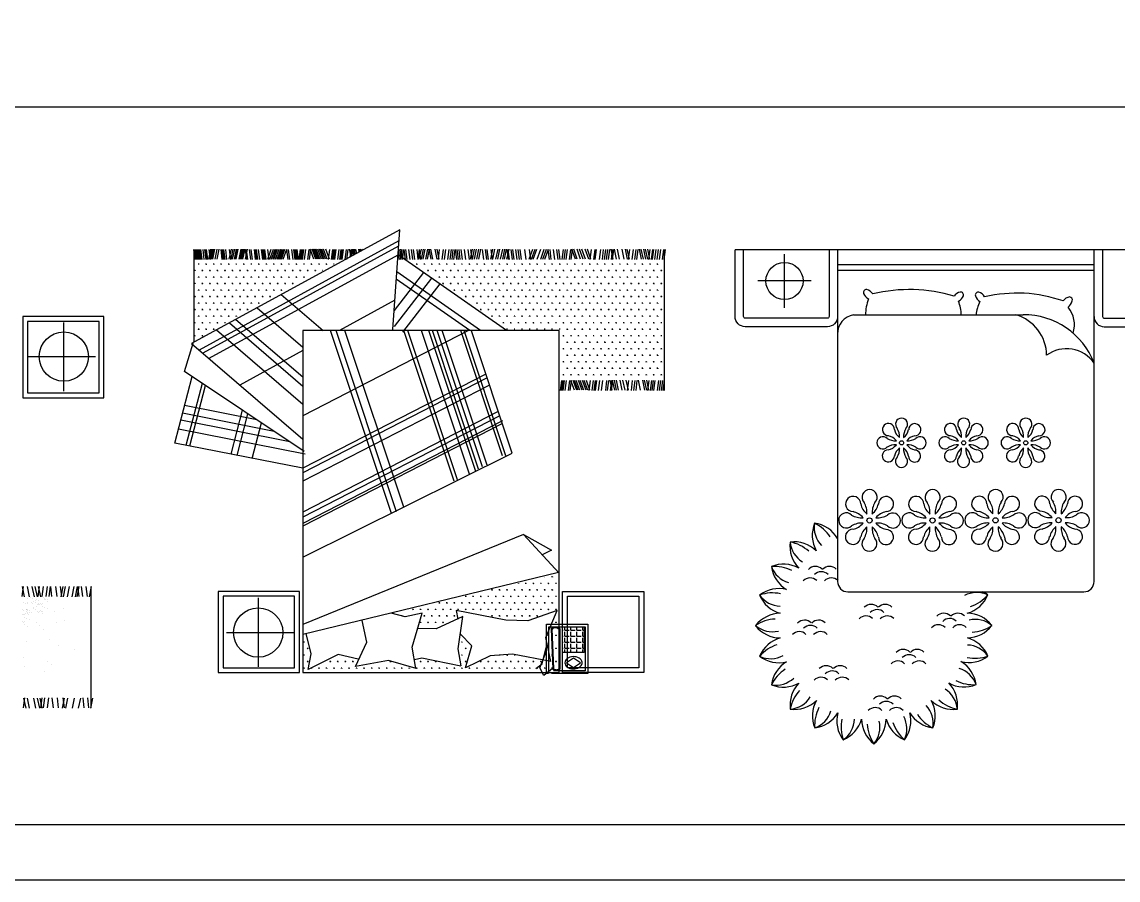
# Model space of a CAD drawing. Header units: inches. Extents: x 8.1 to 50.6, y 12.7 to 37.5.
# Drawn here: x 37.93 to 44.35, y 12.73 to 17.74 of the extents above; entities that cross this region are included whole.
import ezdxf

# ---------------------------------------------------------------- set-up
doc = ezdxf.new("R2010")
doc.units = ezdxf.units.IN
doc.header["$MEASUREMENT"] = 0
for name, color, linetype in [('02', 2, 'Continuous'), ('1', 1, 'Continuous'), ('8', 8, 'Continuous'), ('kadrbm', 4, 'Continuous')]:
    doc.layers.add(name, color=color, linetype=linetype)
pattern_1 = [(180, (78.56973, 49.93586), (-0.022, -0.038105118), [0.0055, -0.0385]), (270, (78.56698, 49.935861), (0.022, -0.038105118), [0.00275, -0.073460235]), (270, (78.566293, 49.935861), (0.022, -0.038105118), [0.0022, -0.074010235]), (270, (78.567668, 49.935861), (0.022, -0.038105118), [0.0022, -0.074010235]), (240, (78.565605, 49.93586), (0.022, -0.038105118), [0.00176, -0.04224]), (300, (78.568355, 49.93586), (0.044, -2e-11), [0.00176, -0.04224])]

# ---------------------------------------------------------------- blocks, each defined once
blk = doc.blocks.new('kadrbm')
at = {"layer": 'kadrbm', "color": 4}
blk.add_lwpolyline([(0, 0), (0, 24.7972), (21, 24.7972), (21, 0), (0, 0)], close=True, dxfattribs=at)
blk.add_lwpolyline([(20.6631, 0.3257), (20.6631, 24.4603), (0.3369, 24.4603), (0.3369, 0.3257), (20.6631, 0.3257)], dxfattribs=at)

msp = doc.modelspace()

# ---------------------------------------------------------------- hatches: boundary and pattern name
at = {"layer": '8'}
h = msp.add_hatch(dxfattribs=at)
h.set_pattern_fill('SWAMP', color=256, scale=0.044, angle=180, style=0)
h.set_pattern_definition(pattern_1)
h.paths.add_polyline_path([(38.9453, 15.88), (39.794, 16.3454), (38.9453, 16.3454)])
h = msp.add_hatch(dxfattribs=at)
h.set_pattern_fill('SWAMP', color=256, scale=0.044, angle=180, style=0)
h.set_pattern_definition(pattern_1)
h.paths.add_polyline_path([(40.7687, 15.9459), (41.0835, 15.9459), (41.0835, 15.6504), (41.6915, 15.6504), (41.6915, 15.6529), (41.6861, 16.3472), (40.2014, 16.3472)])
h = msp.add_hatch(dxfattribs=at)
h.set_pattern_fill('SWAMP', color=256, scale=0.044, angle=180, style=0)
h.set_pattern_definition(pattern_1)
h.paths.add_polyline_path([(40.1109, 14.2853), (40.1636, 14.2671), (40.1716, 14.265), (40.2823, 14.2899), (40.2577, 14.2243), (40.2501, 14.1985), (40.3508, 14.1963), (40.4765, 14.2579), (40.4697, 14.3036), (40.7462, 14.2488), (40.8879, 14.2419), (41.0639, 14.3013), (41.0637, 14.3008), (41.0651, 14.3012), (41.0324, 14.2242), (40.9985, 14.1414), (41.0076, 14.0967), (41.0319, 13.9931), (40.8216, 14.041), (40.744, 14.041), (40.6797, 14.0364), (40.5245, 13.9588), (40.5632, 14.0973), (40.5538, 14.107), (40.4974, 14.1595), (40.4867, 14.083), (40.5063, 13.9725), (40.2686, 14.0205), (40.2329, 14.016), (40.232, 14.0159), (40.2411, 13.9611), (40.0766, 14.0045), (39.88, 13.968), (39.8923, 13.9902), (39.9034, 14.0141), (39.7816, 14.0423), (39.6794, 13.9918), (39.6081, 13.9543), (39.6085, 13.9568), (39.6075, 13.9563), (39.6116, 13.9762), (39.6241, 14.0547), (39.5944, 14.1643), (39.5807, 14.1575), (39.5807, 13.9383), (41.073, 13.9383), (41.073, 14.5159)])

# ---------------------------------------------------------------- linework, layer by layer
at = {"layer": '02'}
for p, q in [((40.1437, 16.5276), (38.9267, 15.8622)), ((40.1026, 15.9444), (40.1437, 16.5276)), ((40.1391, 16.4623), (38.9714, 15.8239)), ((40.137, 16.432), (38.9921, 15.8061)), ((39.0274, 16.3556), (39.0394, 16.4146)), ((39.034, 16.3556), (39.046, 16.4146)), ((39.0394, 16.3556), (39.0515, 16.4146)), ((39.046, 16.3556), (39.0581, 16.4146)), ((39.0504, 16.3556), (39.0624, 16.4146)), ((39.0646, 16.3556), (39.0767, 16.4146)), ((39.0756, 16.3556), (39.0876, 16.4146)), ((39.1468, 16.3556), (39.1588, 16.4146)), ((39.1577, 16.3556), (39.1698, 16.4146)), ((39.1665, 16.3556), (39.1785, 16.4146)), ((39.1764, 16.3556), (39.1884, 16.4146)), ((39.1829, 16.3556), (39.195, 16.4146)), ((39.1873, 16.3556), (39.1994, 16.4146)), ((39.2037, 16.3556), (39.2158, 16.4146)), ((39.2125, 16.3556), (39.2245, 16.4146)), ((39.2158, 16.3556), (39.2278, 16.4146)), ((39.2213, 16.3556), (39.2333, 16.4146)), ((39.2267, 16.3556), (39.2388, 16.4146)), ((39.241, 16.3556), (39.253, 16.4146)), ((39.3713, 16.3556), (39.3921, 16.4136)), ((39.3844, 16.3556), (39.4053, 16.4136)), ((39.3943, 16.3556), (39.4151, 16.4136)), ((39.4031, 16.3556), (39.4239, 16.4136)), ((39.4074, 16.3556), (39.4283, 16.4136)), ((39.4173, 16.3556), (39.4381, 16.4136)), ((39.4272, 16.3556), (39.448, 16.4136)), ((39.4315, 16.3556), (39.4524, 16.4136)), ((39.4381, 16.3556), (39.4589, 16.4136)), ((39.4447, 16.3556), (39.4655, 16.4136)), ((39.4513, 16.3556), (39.4721, 16.4136)), ((39.4622, 16.3556), (39.483, 16.4136)), ((39.6412, 16.3556), (39.6204, 16.4136)), ((39.6521, 16.3556), (39.6313, 16.4136)), ((39.6587, 16.3556), (39.6379, 16.4136)), ((39.6653, 16.3556), (39.6445, 16.4136)), ((39.6719, 16.3556), (39.6511, 16.4136)), ((39.6762, 16.3556), (39.6554, 16.4136)), ((39.6861, 16.3556), (39.6653, 16.4136)), ((39.696, 16.3556), (39.6751, 16.4136)), ((39.7003, 16.3556), (39.6795, 16.4136)), ((39.7091, 16.3556), (39.6883, 16.4136)), ((39.719, 16.3556), (39.6981, 16.4136)), ((39.7321, 16.3556), (39.7113, 16.4136)), ((39.8591, 16.372), (39.8504, 16.4146)), ((39.8719, 16.379), (39.8646, 16.4146)), ((39.8768, 16.3817), (39.8701, 16.4146)), ((39.8818, 16.3844), (39.8756, 16.4146)), ((39.8847, 16.386), (39.8789, 16.4146)), ((39.8926, 16.3903), (39.8876, 16.4146)), ((39.9074, 16.3984), (39.9041, 16.4146)), ((39.9113, 16.4005), (39.9084, 16.4146)), ((39.9172, 16.4038), (39.915, 16.4146)), ((39.9261, 16.4086), (39.9249, 16.4146)), ((40.1617, 16.3556), (40.1496, 16.4146)), ((40.2582, 16.3556), (40.2703, 16.4146)), ((40.2703, 16.3556), (40.2823, 16.4146)), ((40.2812, 16.3556), (40.2933, 16.4146)), ((40.2955, 16.3556), (40.3075, 16.4146)), ((40.3064, 16.3556), (40.3185, 16.4146)), ((40.3271, 16.3556), (40.315, 16.4146)), ((40.338, 16.3556), (40.326, 16.4146)), ((40.3632, 16.3556), (40.3512, 16.4146)), ((40.3753, 16.3556), (40.3632, 16.4146)), ((40.5575, 16.3556), (40.5695, 16.4146)), ((40.5695, 16.3556), (40.5816, 16.4146)), ((40.5805, 16.3556), (40.5925, 16.4146)), ((40.5947, 16.3556), (40.6067, 16.4146)), ((40.6057, 16.3556), (40.6177, 16.4146)), ((40.6768, 16.3556), (40.6889, 16.4146)), ((40.6878, 16.3556), (40.6998, 16.4146)), ((40.7064, 16.3556), (40.7185, 16.4146)), ((40.7174, 16.3556), (40.7294, 16.4146)), ((40.7338, 16.3556), (40.7458, 16.4146)), ((40.7458, 16.3556), (40.7579, 16.4146)), ((40.7568, 16.3556), (40.7688, 16.4146)), ((40.771, 16.3556), (40.7831, 16.4146)), ((40.9014, 16.3556), (40.9222, 16.4136)), ((40.9145, 16.3556), (40.9353, 16.4136)), ((40.9244, 16.3556), (40.9452, 16.4136)), ((40.9474, 16.3556), (40.9682, 16.4136)), ((40.9682, 16.3556), (40.989, 16.4136)), ((40.9813, 16.3556), (41.0021, 16.4136)), ((40.9923, 16.3556), (41.0131, 16.4136)), ((41.1713, 16.3556), (41.1505, 16.4136)), ((41.1822, 16.3556), (41.1614, 16.4136)), ((41.2019, 16.3556), (41.1811, 16.4136)), ((41.2162, 16.3556), (41.1954, 16.4136)), ((41.2304, 16.3556), (41.2096, 16.4136)), ((41.249, 16.3556), (41.2282, 16.4136)), ((41.2622, 16.3556), (41.2414, 16.4136)), ((41.3925, 16.3556), (41.3805, 16.4146)), ((41.4122, 16.3556), (41.4002, 16.4146)), ((41.4297, 16.3556), (41.4177, 16.4146)), ((41.4571, 16.3556), (41.4451, 16.4146)), ((41.4757, 16.3556), (41.4637, 16.4146)), ((41.4867, 16.3556), (41.4746, 16.4146)), ((41.5579, 16.3556), (41.5458, 16.4146)), ((41.5688, 16.3556), (41.5568, 16.4146)), ((41.5831, 16.3556), (41.571, 16.4146)), ((41.594, 16.3556), (41.582, 16.4146)), ((41.6061, 16.3556), (41.594, 16.4146)), ((38.9376, 16.4125), (38.9453, 16.3545)), ((38.942, 16.4125), (38.9496, 16.3545)), ((38.942, 15.8706), (38.942, 16.4125)), ((38.9474, 16.4125), (38.9551, 16.3545)), ((38.9529, 16.4125), (38.9606, 16.3545)), ((38.9584, 16.4125), (38.9661, 16.3545)), ((38.9639, 16.4125), (38.9715, 16.3545)), ((38.9715, 16.4125), (38.9792, 16.3545)), ((38.9792, 16.4125), (38.9869, 16.3545)), ((38.9913, 16.4125), (38.9989, 16.3545)), ((39.0011, 16.4125), (39.0088, 16.3545)), ((39.0055, 16.4125), (39.0132, 16.3545)), ((39.0121, 16.4125), (39.0197, 16.3545)), ((39.0274, 16.4125), (39.0351, 16.3545)), ((40.1333, 16.3799), (39.0277, 15.7755)), ((39.0964, 16.4125), (39.1041, 16.3545)), ((39.1041, 16.4125), (39.1117, 16.3545)), ((39.1095, 16.4125), (39.1172, 16.3545)), ((39.1139, 16.4125), (39.1216, 16.3545)), ((39.1238, 16.4125), (39.1314, 16.3545)), ((39.1457, 16.4125), (39.1534, 16.3545)), ((39.2399, 16.4125), (39.2475, 16.3545)), ((39.2464, 16.4125), (39.2541, 16.3545)), ((39.2629, 16.4125), (39.2705, 16.3545)), ((39.2738, 16.4125), (39.2815, 16.3545)), ((39.2914, 16.4125), (39.299, 16.3545)), ((39.299, 16.4125), (39.3067, 16.3545)), ((39.3045, 16.4125), (39.3122, 16.3545)), ((39.3154, 16.4125), (39.3231, 16.3545)), ((39.3341, 16.4125), (39.3417, 16.3545)), ((39.3406, 16.4125), (39.3483, 16.3545)), ((39.3439, 16.4125), (39.3516, 16.3545)), ((39.3483, 16.4125), (39.356, 16.3545)), ((39.3527, 16.4125), (39.3604, 16.3545)), ((39.3702, 16.4125), (39.3779, 16.3545)), ((39.4808, 16.4125), (39.4885, 16.3545)), ((39.4907, 16.4125), (39.4984, 16.3545)), ((39.5104, 16.4125), (39.5181, 16.3545)), ((39.5224, 16.4125), (39.5301, 16.3545)), ((39.5268, 16.4125), (39.5345, 16.3545)), ((39.5301, 16.4125), (39.5378, 16.3545)), ((39.5345, 16.4125), (39.5422, 16.3545)), ((39.5422, 16.4125), (39.5498, 16.3545)), ((39.5612, 16.4125), (39.5536, 16.3545)), ((39.5656, 16.4125), (39.558, 16.3545)), ((39.5733, 16.4125), (39.5656, 16.3545)), ((39.5766, 16.4125), (39.5689, 16.3545)), ((39.581, 16.4125), (39.5733, 16.3545)), ((39.593, 16.4125), (39.5853, 16.3545)), ((39.6127, 16.4125), (39.6051, 16.3545)), ((39.6226, 16.4125), (39.6149, 16.3545)), ((39.7332, 16.4125), (39.7255, 16.3545)), ((39.7507, 16.4125), (39.7431, 16.3545)), ((39.7551, 16.4125), (39.7474, 16.3545)), ((39.7595, 16.4125), (39.7518, 16.3545)), ((39.7628, 16.4125), (39.7551, 16.3545)), ((39.7693, 16.4125), (39.7617, 16.3545)), ((39.788, 16.4125), (39.7803, 16.3545)), ((39.7989, 16.4125), (39.7912, 16.3545)), ((39.8044, 16.4125), (39.7967, 16.3545)), ((39.8121, 16.4125), (39.8044, 16.3545)), ((39.8296, 16.4125), (39.8219, 16.3545)), ((39.8405, 16.4125), (39.8329, 16.3545)), ((39.857, 16.4125), (39.851, 16.3676)), ((39.8635, 16.4125), (39.8581, 16.3714)), ((40.1395, 16.4125), (40.1319, 16.3545)), ((40.7687, 15.9377), (40.1355, 16.3812)), ((40.1505, 16.4125), (40.1428, 16.3545)), ((40.156, 16.4125), (40.1483, 16.3545)), ((40.1658, 16.4125), (40.1582, 16.3545)), ((40.1684, 16.4125), (40.1761, 16.3545)), ((40.1783, 16.4125), (40.1859, 16.3545)), ((40.1947, 16.4125), (40.2024, 16.3545)), ((40.21, 16.4125), (40.2177, 16.3545)), ((40.2221, 16.4125), (40.2297, 16.3545)), ((40.2429, 16.4125), (40.2505, 16.3545)), ((40.257, 16.4125), (40.2493, 16.3545)), ((40.2582, 16.4125), (40.2659, 16.3545)), ((40.3753, 16.4125), (40.3676, 16.3545)), ((40.3972, 16.4125), (40.3895, 16.3545)), ((40.4114, 16.4125), (40.4037, 16.3545)), ((40.4311, 16.4125), (40.4234, 16.3545)), ((40.4443, 16.4125), (40.4366, 16.3545)), ((40.4552, 16.4125), (40.4475, 16.3545)), ((40.4651, 16.4125), (40.4574, 16.3545)), ((40.4677, 16.4125), (40.4753, 16.3545)), ((40.4775, 16.4125), (40.4852, 16.3545)), ((40.4885, 16.4125), (40.4961, 16.3545)), ((40.5016, 16.4125), (40.5093, 16.3545)), ((40.5213, 16.4125), (40.529, 16.3545)), ((40.5421, 16.4125), (40.5498, 16.3545)), ((40.5575, 16.4125), (40.5651, 16.3545)), ((40.6265, 16.4125), (40.6341, 16.3545)), ((40.644, 16.4125), (40.6517, 16.3545)), ((40.6538, 16.4125), (40.6615, 16.3545)), ((40.6757, 16.4125), (40.6834, 16.3545)), ((40.7699, 16.4125), (40.7776, 16.3545)), ((40.7765, 16.4125), (40.7842, 16.3545)), ((40.7929, 16.4125), (40.8006, 16.3545)), ((40.8039, 16.4125), (40.8116, 16.3545)), ((40.8214, 16.4125), (40.8291, 16.3545)), ((40.8346, 16.4125), (40.8422, 16.3545)), ((40.8455, 16.4125), (40.8532, 16.3545)), ((40.874, 16.4125), (40.8817, 16.3545)), ((40.9003, 16.4125), (40.9079, 16.3545)), ((41.0109, 16.4125), (41.0186, 16.3545)), ((41.0208, 16.4125), (41.0284, 16.3545)), ((41.0405, 16.4125), (41.0481, 16.3545)), ((41.0602, 16.4125), (41.0678, 16.3545)), ((41.0722, 16.4125), (41.0799, 16.3545)), ((41.099, 16.4125), (41.0913, 16.3545)), ((41.111, 16.4125), (41.1034, 16.3545)), ((41.1231, 16.4125), (41.1154, 16.3545)), ((41.1428, 16.4125), (41.1351, 16.3545)), ((41.1526, 16.4125), (41.145, 16.3545)), ((41.2633, 16.4125), (41.2556, 16.3545)), ((41.2852, 16.4125), (41.2775, 16.3545)), ((41.2928, 16.4125), (41.2852, 16.3545)), ((41.318, 16.4125), (41.3104, 16.3545)), ((41.3345, 16.4125), (41.3268, 16.3545)), ((41.3465, 16.4125), (41.3388, 16.3545)), ((41.3596, 16.4125), (41.352, 16.3545)), ((41.3706, 16.4125), (41.3629, 16.3545)), ((41.387, 16.4125), (41.3794, 16.3545)), ((41.3936, 16.4125), (41.3859, 16.3545)), ((41.4878, 16.4125), (41.4801, 16.3545)), ((41.5097, 16.4125), (41.502, 16.3545)), ((41.5239, 16.4125), (41.5163, 16.3545)), ((41.5371, 16.4125), (41.5294, 16.3545)), ((41.6061, 16.4125), (41.5984, 16.3545)), ((41.6214, 16.4125), (41.6137, 16.3545)), ((41.628, 16.4125), (41.6203, 16.3545)), ((41.6422, 16.4125), (41.6345, 16.3545)), ((41.6543, 16.4125), (41.6466, 16.3545)), ((41.6696, 16.4125), (41.6619, 16.3545)), ((41.686, 16.4125), (41.6784, 16.3545)), ((41.6959, 16.4125), (41.6882, 16.3545)), ((41.6915, 15.5881), (41.6915, 16.4125)), ((42.3943, 16.0718), (42.3943, 16.3844)), ((42.7048, 16.3253), (44.2048, 16.3253)), ((42.7048, 16.2907), (44.2048, 16.2907)), ((40.2822, 16.2785), (40.1105, 16.0562)), ((40.3294, 16.2454), (40.1108, 15.9623)), ((40.5534, 15.9381), (40.1234, 16.2393)), ((40.6167, 15.9381), (40.1264, 16.2816)), ((42.5506, 16.2281), (42.238, 16.2281)), ((40.3779, 16.2114), (40.1602, 15.9295)), ((39.4511, 16.149), (39.6964, 15.9381)), ((40.1147, 16.1151), (39.7909, 15.9381)), ((39.3096, 16.0716), (39.5768, 15.8419)), ((42.7983, 16.0302), (43.7896, 16.0302)), ((38.1791, 15.5832), (38.1791, 15.9859)), ((39.1475, 15.9829), (39.5768, 15.6138)), ((39.1851, 16.0035), (39.5768, 15.6667)), ((39.0722, 15.9418), (39.5768, 15.5079)), ((40.5462, 15.9381), (39.5763, 15.44)), ((40.0948, 14.8685), (39.7379, 15.9381)), ((40.1248, 14.8785), (39.7713, 15.9381)), ((40.1682, 14.9052), (39.8235, 15.9381)), ((40.4615, 15.0584), (40.168, 15.9381)), ((40.4815, 15.065), (40.1902, 15.9381)), ((40.5516, 15.0983), (40.2713, 15.9381)), ((40.5882, 15.115), (40.3136, 15.9381)), ((40.6049, 15.1283), (40.3347, 15.9381)), ((40.6282, 15.1416), (40.3625, 15.9381)), ((40.6549, 15.1516), (40.3925, 15.9381)), ((40.7449, 15.2049), (40.5002, 15.9381)), ((40.7649, 15.2049), (40.5202, 15.9381)), ((40.8016, 15.2215), (40.5631, 15.9362)), ((38.8856, 15.6995), (38.9349, 15.8637)), ((38.9267, 15.8622), (39.5763, 15.3037)), ((38.364, 15.7853), (37.9662, 15.7853)), ((39.5768, 15.821), (39.2087, 15.6198)), ((38.828, 15.2805), (38.9297, 15.6699)), ((39.5846, 15.2312), (38.8856, 15.6995)), ((40.6474, 15.6836), (39.5763, 15.1336)), ((40.655, 15.6609), (39.5763, 15.107)), ((41.09, 15.6457), (41.0823, 15.5877)), ((41.0977, 15.6457), (41.09, 15.5877)), ((41.1053, 15.6457), (41.0977, 15.5877)), ((41.1174, 15.6457), (41.1097, 15.5877)), ((41.1371, 15.6457), (41.1294, 15.5877)), ((41.147, 15.6457), (41.1393, 15.5877)), ((41.1656, 15.5888), (41.1448, 15.6468)), ((41.1798, 15.5888), (41.159, 15.6468)), ((41.1875, 15.5888), (41.1667, 15.6468)), ((41.1963, 15.5888), (41.1754, 15.6468)), ((41.2105, 15.5888), (41.1897, 15.6468)), ((41.2204, 15.5888), (41.1995, 15.6468)), ((41.2335, 15.5888), (41.2127, 15.6468)), ((41.2434, 15.5888), (41.2225, 15.6468)), ((41.2565, 15.5888), (41.2357, 15.6468)), ((41.2576, 15.6457), (41.2499, 15.5877)), ((41.2751, 15.6457), (41.2674, 15.5877)), ((41.2872, 15.6457), (41.2795, 15.5877)), ((41.2937, 15.6457), (41.2861, 15.5877)), ((41.3124, 15.6457), (41.3047, 15.5877)), ((41.3288, 15.6457), (41.3211, 15.5877)), ((41.354, 15.6457), (41.3463, 15.5877)), ((41.3649, 15.6457), (41.3573, 15.5877)), ((41.3814, 15.6457), (41.3737, 15.5877)), ((41.3868, 15.5888), (41.3748, 15.6478)), ((41.3879, 15.6457), (41.3803, 15.5877)), ((41.4011, 15.5888), (41.389, 15.6478)), ((41.412, 15.5888), (41.4, 15.6478)), ((41.4241, 15.5888), (41.412, 15.6478)), ((41.4449, 15.5888), (41.4328, 15.6478)), ((41.4613, 15.5888), (41.4493, 15.6478)), ((41.481, 15.5888), (41.469, 15.6478)), ((41.4821, 15.6457), (41.4744, 15.5877)), ((41.504, 15.6457), (41.4964, 15.5877)), ((41.5183, 15.6457), (41.5106, 15.5877)), ((41.5314, 15.6457), (41.5237, 15.5877)), ((41.5522, 15.5888), (41.5402, 15.6478)), ((41.5774, 15.5888), (41.5654, 15.6478)), ((41.5884, 15.5888), (41.5763, 15.6478)), ((41.6004, 15.5888), (41.5884, 15.6478)), ((41.6004, 15.6457), (41.5927, 15.5877)), ((41.6157, 15.6457), (41.6081, 15.5877)), ((41.6267, 15.6457), (41.619, 15.5877)), ((41.6365, 15.6457), (41.6289, 15.5877)), ((41.6563, 15.6457), (41.6486, 15.5877)), ((41.6694, 15.6457), (41.6617, 15.5877)), ((41.6804, 15.6457), (41.6727, 15.5877)), ((41.6902, 15.6457), (41.6825, 15.5877)), ((38.8949, 15.2673), (38.9896, 15.6298)), ((38.9153, 15.2633), (39.0078, 15.6176)), ((40.6692, 15.6182), (39.5763, 15.057)), ((39.4097, 15.3484), (38.8734, 15.4544)), ((39.3085, 15.4161), (38.8853, 15.4998)), ((39.1578, 15.2154), (39.2249, 15.4722)), ((39.1928, 15.2085), (39.2562, 15.4512)), ((40.7204, 15.4647), (39.5763, 14.8772)), ((39.5007, 15.2874), (38.8628, 15.4135)), ((39.2808, 15.1911), (39.3349, 15.3985)), ((40.729, 15.4391), (39.5763, 14.8472)), ((40.744, 15.4102), (39.5763, 14.8106)), ((40.744, 15.394), (39.5763, 14.7944)), ((39.59, 15.2145), (38.849, 15.3609)), ((39.5763, 15.1327), (38.828, 15.2805)), ((39.5763, 14.6137), (40.8016, 15.2215)), ((40.8674, 14.7451), (39.5763, 14.2194)), ((40.8674, 14.7451), (41.0318, 14.6547)), ((41.0768, 14.5192), (40.8674, 14.7451)), ((41.0318, 14.6547), (40.9767, 14.6272)), ((41.0729, 14.5233), (39.5763, 14.1619)), ((37.9346, 14.384), (37.9423, 14.442)), ((37.9357, 14.4409), (37.9477, 14.3819)), ((37.9653, 14.4409), (37.9773, 14.3819)), ((37.9927, 14.4409), (38.0047, 14.3819)), ((38.0102, 14.4409), (38.0222, 14.3819)), ((38.0288, 14.384), (38.0365, 14.442)), ((38.0299, 14.4409), (38.0419, 14.3819)), ((38.0518, 14.384), (38.0595, 14.442)), ((38.0759, 14.384), (38.0836, 14.442)), ((38.0934, 14.384), (38.1011, 14.442)), ((38.1098, 14.384), (38.1021, 14.442)), ((38.1405, 14.384), (38.1328, 14.442)), ((38.1678, 14.384), (38.1602, 14.442)), ((38.1733, 14.4409), (38.1613, 14.3819)), ((38.1876, 14.4409), (38.1755, 14.3819)), ((38.2106, 14.4409), (38.1985, 14.3819)), ((38.2379, 14.4409), (38.2259, 14.3819)), ((38.2566, 14.4409), (38.2445, 14.3819)), ((38.2675, 14.4409), (38.2555, 14.3819)), ((38.2686, 14.384), (38.2609, 14.442)), ((38.2905, 14.384), (38.2828, 14.442)), ((38.3179, 14.384), (38.3102, 14.442)), ((38.3387, 14.4409), (38.3267, 14.3819)), ((38.3387, 13.7323), (38.3387, 14.4409)), ((37.9652, 14.3703), (37.9652, 14.3703)), ((37.9839, 14.3759), (37.9839, 14.3759)), ((37.9946, 14.369), (37.9946, 14.369)), ((38.0172, 14.3649), (38.0172, 14.3649)), ((38.063, 14.376), (38.063, 14.376)), ((38.0668, 14.3695), (38.0668, 14.3695)), ((38.0678, 14.3646), (38.0678, 14.3646)), ((38.0715, 14.3652), (38.0715, 14.3652)), ((38.081, 14.3663), (38.081, 14.3663)), ((39.3161, 14.3751), (39.3161, 13.9724)), ((37.936, 14.3053), (37.936, 14.3053)), ((37.9409, 14.3003), (37.9409, 14.3003)), ((37.9443, 14.3483), (37.9443, 14.3483)), ((37.954, 14.3443), (37.954, 14.3443)), ((37.9595, 14.3043), (37.9595, 14.3043)), ((37.9611, 14.2977), (37.9611, 14.2977)), ((37.9619, 14.3071), (37.9619, 14.3071)), ((37.9649, 14.351), (37.9649, 14.351)), ((37.9652, 14.3407), (37.9652, 14.3407)), ((37.9666, 14.3028), (37.9666, 14.3028)), ((37.9688, 14.3068), (37.9688, 14.3068)), ((37.9761, 14.3039), (37.9761, 14.3039)), ((37.9904, 14.3472), (37.9904, 14.3472)), ((37.9951, 14.3429), (37.9951, 14.3429)), ((37.9994, 14.3556), (37.9994, 14.3556)), ((37.9995, 14.3169), (37.9995, 14.3169)), ((38.0044, 14.3123), (38.0044, 14.3123)), ((38.0126, 14.3573), (38.0126, 14.3573)), ((38.0151, 14.3478), (38.0151, 14.3478)), ((38.0151, 14.3054), (38.0151, 14.3054)), ((38.0172, 14.3226), (38.0172, 14.3226)), ((38.0228, 14.3352), (38.0228, 14.3352)), ((38.0301, 14.3404), (38.0301, 14.3404)), ((38.0317, 14.3337), (38.0317, 14.3337)), ((38.0333, 14.36), (38.0333, 14.36)), ((38.0361, 14.3369), (38.0361, 14.3369)), ((38.0425, 14.3418), (38.0425, 14.3418)), ((38.0425, 14.2995), (38.0425, 14.2995)), ((38.0472, 14.3375), (38.0472, 14.3375)), ((38.0536, 14.3232), (38.0536, 14.3232)), ((38.0567, 14.3396), (38.0567, 14.3396)), ((38.0567, 14.2973), (38.0567, 14.2973)), ((38.066, 14.3177), (38.066, 14.3177)), ((38.0835, 14.3547), (38.0835, 14.3547)), ((38.0835, 14.3124), (38.0835, 14.3124)), ((38.1783, 14.3114), (38.1783, 14.3114)), ((40.4739, 14.3012), (40.4834, 14.251)), ((40.7635, 14.2439), (40.4739, 14.3012)), ((41.0651, 14.3012), (40.8928, 14.2415)), ((40.9981, 14.1434), (41.0651, 14.3012)), ((37.9376, 14.2794), (37.9376, 14.2794)), ((37.9376, 14.2371), (37.9376, 14.2371)), ((37.9423, 14.2751), (37.9423, 14.2751)), ((37.9487, 14.2608), (37.9487, 14.2608)), ((37.9518, 14.2773), (37.9518, 14.2773)), ((37.9518, 14.235), (37.9518, 14.235)), ((37.9545, 14.2839), (37.9545, 14.2839)), ((37.9611, 14.2554), (37.9611, 14.2554)), ((37.9668, 14.2917), (37.9668, 14.2917)), ((37.9677, 14.2856), (37.9677, 14.2856)), ((37.9745, 14.2807), (37.9745, 14.2807)), ((37.9786, 14.2923), (37.9786, 14.2923)), ((37.9786, 14.25), (37.9786, 14.25)), ((37.9883, 14.2883), (37.9883, 14.2883)), ((38.0174, 14.234), (38.0174, 14.234)), ((38.0228, 14.2929), (38.0228, 14.2929)), ((38.0317, 14.2914), (38.0317, 14.2914)), ((38.0361, 14.2946), (38.0361, 14.2946)), ((38.0472, 14.2952), (38.0472, 14.2952)), ((38.0536, 14.2809), (38.0536, 14.2809)), ((38.1223, 14.2963), (38.1223, 14.2963)), ((38.1807, 14.24), (38.1807, 14.24)), ((39.9509, 14.1164), (39.9238, 14.2432)), ((40.1756, 14.264), (40.0945, 14.2848)), ((40.2755, 14.2848), (40.1756, 14.264)), ((40.2172, 14.0873), (40.2755, 14.2848)), ((40.5122, 14.2654), (40.3566, 14.1936)), ((40.4858, 14.0765), (40.5122, 14.2654)), ((40.8928, 14.2415), (40.7635, 14.2439)), ((37.9423, 14.2328), (37.9423, 14.2328)), ((37.9487, 14.2185), (37.9487, 14.2185)), ((37.9686, 14.2062), (37.9686, 14.2062)), ((38.0347, 14.2149), (38.0347, 14.2149)), ((38.0609, 14.1886), (38.0609, 14.1886)), ((38.138, 14.2285), (38.138, 14.2285)), ((39.1311, 14.173), (39.5289, 14.173)), ((40.3566, 14.1936), (40.2496, 14.1969)), ((41.0013, 14.221), (41.2434, 14.221)), ((41.0013, 13.9328), (41.0013, 14.221)), ((41.0163, 14.206), (41.2284, 14.206)), ((41.0163, 13.9478), (41.0163, 14.206)), ((41.0285, 14.1949), (41.0398, 13.9587)), ((41.0338, 14.1927), (41.0437, 13.9619)), ((41.075, 14.1928), (41.0761, 13.9618)), ((41.0802, 14.1952), (41.0801, 13.9587)), ((41.0956, 14.1867), (41.1, 14.1867)), ((41.1095, 14.1867), (41.1095, 14.2025)), ((41.1095, 14.1867), (41.1349, 14.1867)), ((41.1095, 14.1517), (41.1095, 14.1771)), ((41.1444, 14.1867), (41.1444, 14.2025)), ((41.1444, 14.1867), (41.1698, 14.1867)), ((41.1444, 14.1517), (41.1444, 14.1771)), ((41.1794, 14.1867), (41.1794, 14.2025)), ((41.1794, 14.1867), (41.2048, 14.1867)), ((41.1794, 14.1517), (41.1794, 14.1771)), ((41.2143, 14.1867), (41.2143, 14.2025)), ((41.2143, 14.1867), (41.2223, 14.1867)), ((41.2143, 14.1517), (41.2143, 14.1771)), ((41.2223, 14.2025), (41.2223, 14.056)), ((41.2284, 14.206), (41.2284, 13.9478)), ((41.2434, 14.221), (41.2434, 13.9328)), ((37.958, 14.1206), (37.958, 14.1206)), ((38.0968, 14.1328), (38.0968, 14.1328)), ((39.6262, 14.0478), (39.5971, 14.1663)), ((39.8843, 13.973), (39.9509, 14.1164)), ((40.5648, 14.0956), (40.4978, 14.165)), ((41.0268, 14.0024), (40.9981, 14.1434)), ((41.0956, 14.1517), (41.1, 14.1517)), ((41.0956, 14.1168), (41.1, 14.1168)), ((41.1095, 14.1517), (41.1349, 14.1517)), ((41.1095, 14.1168), (41.1095, 14.1422)), ((41.1095, 14.1168), (41.1349, 14.1168)), ((41.1095, 14.0819), (41.1095, 14.1073)), ((41.1444, 14.1517), (41.1698, 14.1517)), ((41.1444, 14.1168), (41.1444, 14.1422)), ((41.1444, 14.1168), (41.1698, 14.1168)), ((41.1444, 14.0819), (41.1444, 14.1073)), ((41.1794, 14.1517), (41.2048, 14.1517)), ((41.1794, 14.1168), (41.1794, 14.1422)), ((41.1794, 14.1168), (41.2048, 14.1168)), ((41.1794, 14.0819), (41.1794, 14.1073)), ((41.2143, 14.1517), (41.2223, 14.1517)), ((41.2143, 14.1168), (41.2143, 14.1422)), ((41.2143, 14.1168), (41.2223, 14.1168)), ((41.2143, 14.0819), (41.2143, 14.1073)), ((38.1503, 14.0987), (38.1503, 14.0987)), ((38.2402, 14.0753), (38.2402, 14.0753)), ((39.6075, 13.9563), (39.6262, 14.0478)), ((39.7844, 14.0437), (39.6075, 13.9563)), ((39.9009, 14.0166), (39.7844, 14.0437)), ((40.2381, 13.9626), (40.2172, 14.0873)), ((40.5026, 13.9785), (40.4858, 14.0765)), ((40.5289, 13.9665), (40.5648, 14.0956)), ((40.8042, 14.0454), (40.6725, 14.0358)), ((41.0268, 14.0024), (40.8042, 14.0454)), ((40.9774, 13.9885), (41.0006, 14.0848)), ((41.0956, 14.0819), (41.1, 14.0819)), ((41.2223, 14.056), (41.0956, 14.056)), ((41.1095, 14.0819), (41.1349, 14.0819)), ((41.1095, 14.056), (41.1095, 14.0724)), ((41.1444, 14.0819), (41.1698, 14.0819)), ((41.1444, 14.056), (41.1444, 14.0724)), ((41.1794, 14.0819), (41.2048, 14.0819)), ((41.1794, 14.056), (41.1794, 14.0724)), ((41.2143, 14.0819), (41.2223, 14.0819)), ((41.2143, 14.056), (41.2143, 14.0724)), ((37.9459, 14.0248), (37.9459, 14.0248)), ((38.0844, 14.0047), (38.0844, 14.0047)), ((38.1078, 13.9833), (38.1078, 13.9833)), ((40.0778, 14.0083), (39.8843, 13.973)), ((40.2401, 13.9626), (40.0778, 14.0083)), ((40.2293, 14.0153), (40.2728, 14.0239)), ((40.2728, 14.0239), (40.5002, 13.9785)), ((40.6725, 14.0358), (40.5289, 13.9665)), ((41.1107, 14.0024), (41.1098, 13.9956)), ((41.1098, 13.9956), (41.1107, 13.9888)), ((41.1134, 14.0089), (41.1107, 14.0024)), ((41.1107, 13.9888), (41.1134, 13.9822)), ((41.1178, 14.015), (41.1134, 14.0089)), ((41.1134, 13.9822), (41.1178, 13.9761)), ((41.1237, 14.0204), (41.1178, 14.015)), ((41.1599, 14.0226), (41.1188, 13.9956)), ((41.1188, 13.9956), (41.1599, 13.9686)), ((41.1309, 14.0249), (41.1237, 14.0204)), ((41.1391, 14.0283), (41.1309, 14.0249)), ((41.1481, 14.0306), (41.1391, 14.0283)), ((41.1575, 14.0315), (41.1481, 14.0306)), ((41.1671, 14.0312), (41.1575, 14.0315)), ((41.201, 13.9956), (41.1599, 14.0226)), ((41.1599, 13.9686), (41.201, 13.9956)), ((41.1763, 14.0296), (41.1671, 14.0312)), ((41.185, 14.0267), (41.1763, 14.0296)), ((41.1928, 14.0228), (41.185, 14.0267)), ((41.1993, 14.0178), (41.1928, 14.0228)), ((41.2045, 14.0121), (41.1993, 14.0178)), ((41.1993, 13.9733), (41.2045, 13.9791)), ((41.208, 14.0057), (41.2045, 14.0121)), ((41.2045, 13.9791), (41.208, 13.9854)), ((41.2098, 13.999), (41.208, 14.0057)), ((41.208, 13.9854), (41.2098, 13.9921)), ((41.2098, 13.9921), (41.2098, 13.999)), ((37.9476, 13.9752), (37.9476, 13.9752)), ((38.0689, 13.9438), (38.0689, 13.9438)), ((41.0135, 13.9328), (41.0013, 13.9328)), ((41.0263, 13.9478), (41.0163, 13.9478)), ((41.2434, 13.9328), (41.032, 13.9328)), ((41.2284, 13.9478), (41.0433, 13.9478)), ((41.1178, 13.9761), (41.1237, 13.9707)), ((41.1237, 13.9707), (41.1309, 13.9662)), ((41.1309, 13.9662), (41.1391, 13.9628)), ((41.1391, 13.9628), (41.1481, 13.9606)), ((41.1481, 13.9606), (41.1575, 13.9596)), ((41.1575, 13.9596), (41.1671, 13.9599)), ((41.1671, 13.9599), (41.1763, 13.9615)), ((41.1763, 13.9615), (41.185, 13.9644)), ((41.185, 13.9644), (41.1928, 13.9684)), ((41.1928, 13.9684), (41.1993, 13.9733)), ((37.9429, 13.7323), (37.9506, 13.7902)), ((37.944, 13.7891), (37.9561, 13.7301)), ((37.9638, 13.7891), (37.9758, 13.7301)), ((38.001, 13.7891), (38.013, 13.7301)), ((38.024, 13.7891), (38.036, 13.7301)), ((38.0382, 13.7891), (38.0503, 13.7301)), ((38.0437, 13.7323), (38.0514, 13.7902)), ((38.0601, 13.7323), (38.0678, 13.7902)), ((38.0842, 13.7323), (38.0919, 13.7902)), ((38.1181, 13.7323), (38.1105, 13.7902)), ((38.1488, 13.7323), (38.1411, 13.7902)), ((38.1817, 13.7891), (38.1696, 13.7301)), ((38.1828, 13.7323), (38.1751, 13.7902)), ((38.2014, 13.7891), (38.1893, 13.7301)), ((38.2397, 13.7891), (38.2277, 13.7301)), ((38.2758, 13.7891), (38.2638, 13.7301)), ((38.2988, 13.7323), (38.2912, 13.7902)), ((38.3262, 13.7323), (38.3186, 13.7902)), ((38.347, 13.7891), (38.335, 13.7301))]:
    msp.add_line(p, q, dxfattribs=at)
at = {"layer": '02', "extrusion": (0, 0, -1)}
for p, q in [((40.9625, 13.9659), (41.0013, 14.0662)), ((40.9393, 13.9623), (40.9774, 13.9885)), ((40.9869, 13.9204), (40.9625, 13.9659)), ((41.0372, 13.9627), (40.9869, 13.9204))]:
    msp.add_line(p, q, dxfattribs=at)
at = {"layer": '02'}
for points in [[(42.7048, 16.0206, -0.414214), (42.6448, 15.9606), (42.1648, 15.9606, -0.414214), (42.1048, 16.0206), (42.1048, 16.4106)], [(42.6548, 16.4106), (42.6548, 16.0206, -0.414214), (42.6448, 16.0106), (42.1648, 16.0106, -0.414214), (42.1548, 16.0206), (42.1548, 16.4106)], [(42.7048, 16.4106), (42.7048, 14.4706, 0.414214), (42.7648, 14.4106), (44.1448, 14.4106, 0.414214), (44.2048, 14.4706), (44.2048, 16.4106)], [(44.2048, 16.0206, 0.414214), (44.2648, 15.9606), (44.7448, 15.9606, 0.414214), (44.8048, 16.0206), (44.8048, 16.4106)], [(44.2548, 16.4106), (44.2548, 16.0206, 0.414214), (44.2648, 16.0106), (44.7448, 16.0106, 0.414214), (44.7548, 16.0206), (44.7548, 16.4106)]]:
    msp.add_lwpolyline(points, format="xyb", dxfattribs=at)
msp.add_lwpolyline([(44.8048, 16.4106), (42.1048, 16.4106)], dxfattribs=at)
for points in [[(38.4134, 15.5453), (38.4134, 16.0203), (37.9384, 16.0203), (37.9384, 15.5453)], [(38.3849, 15.5738), (38.3849, 15.9918), (37.9669, 15.9918), (37.9669, 15.5738)], [(41.0768, 15.9381), (39.5768, 15.9381), (39.5768, 13.9381), (41.0768, 13.9381)], [(39.0818, 14.4131), (39.0818, 13.9381), (39.5568, 13.9381), (39.5568, 14.4131)], [(39.1103, 14.3846), (39.1103, 13.9666), (39.5283, 13.9666), (39.5283, 14.3846)], [(41.5709, 14.4131), (41.5709, 13.9381), (41.0959, 13.9381), (41.0959, 14.4131)], [(41.5424, 14.3846), (41.5424, 13.9666), (41.1244, 13.9666), (41.1244, 14.3846)]]:
    msp.add_lwpolyline(points, close=True, dxfattribs=at)
for centre, radius in [((42.3943, 16.2281), 0.1086), ((38.1791, 15.786), 0.1442), ((43.0786, 15.2818), 0.0123), ((43.4419, 15.2818), 0.0123), ((43.8052, 15.2818), 0.0123), ((42.8915, 14.8278), 0.0153), ((43.2601, 14.8278), 0.0153), ((43.6286, 14.8285), 0.0153), ((43.9972, 14.8292), 0.0153), ((39.3161, 14.1724), 0.1442)]:
    msp.add_circle(centre, radius, dxfattribs=at)
for centre, radius, start, end in [((42.873, 16.1603), 0.0174, 83.71035, 195.66636), ((42.8632, 16.1222), 0.0566, 32.4293, 78.09408), ((43.1227, 15.2757), 0.9021, 73.00533, 103.5729), ((43.4341, 16.1081), 0.0566, 101.90592, 147.5707), ((43.4243, 16.1461), 0.0174, 344.33364, 96.28965), ((43.5274, 16.1454), 0.0174, 79.31367, 191.26967), ((43.5148, 16.1083), 0.0566, 28.03262, 73.6974), ((43.754, 15.3401), 0.817, 70.68547, 103.39961), ((42.915, 16.1808), 0.064, 203.25194, 242.91591), ((43.109, 16.0348), 0.2403, 158.23906, 181.08332), ((43.3823, 16.1666), 0.064, 297.08409, 336.74806), ((43.1883, 16.0206), 0.2403, 2.30319, 21.76094), ((43.5709, 16.1627), 0.064, 198.85526, 238.51923), ((43.7531, 16.0022), 0.2403, 153.84238, 173.30013), ((44.0702, 16.0794), 0.0559, 98.85763, 145.38671), ((44.0085, 16.1281), 0.0697, 309.7926, 345.89616), ((44.0612, 16.1181), 0.0165, 334.91992, 88.65546), ((42.8154, 15.9209), 0.1107, 98.88749, 181.79663), ((43.6785, 15.7908), 0.249, 0.68067, 74.03761), ((43.7951, 15.5919), 0.4383, 20.82248, 90.71683), ((43.9311, 15.9733), 0.1586, 341.74304, 39.65974), ((44.0438, 15.636), 0.196, 34.76993, 126.39929), ((43.0019, 15.3593), 0.0354, 359.88745, 270.2992), ((43.0791, 15.3909), 0.0354, 314.88745, 225.03553), ((43.156, 15.3586), 0.0354, 269.88745, 180.05835), ((43.3652, 15.3593), 0.0354, 359.88745, 270.2992), ((43.4424, 15.3909), 0.0354, 314.88745, 225.03553), ((43.5193, 15.3586), 0.0354, 269.88745, 180.05835), ((43.7285, 15.3593), 0.0354, 359.88745, 270.2992), ((43.8057, 15.3909), 0.0354, 314.88745, 225.03553), ((43.8826, 15.3586), 0.0354, 269.88745, 180.05835), ((42.9808, 15.2368), 0.0888, 40.3935, 76.69193), ((43.1236, 15.3796), 0.0888, 193.30807, 229.6065), ((42.9776, 15.3192), 0.0888, 355.39349, 31.69193), ((43.1796, 15.3192), 0.0888, 148.30807, 184.60651), ((43.0336, 15.3796), 0.0888, 310.3935, 346.69193), ((43.1764, 15.2368), 0.0888, 103.30807, 139.6065), ((43.3441, 15.2368), 0.0888, 40.3935, 76.69193), ((43.4869, 15.3796), 0.0888, 193.30807, 229.6065), ((43.3409, 15.3192), 0.0888, 355.39349, 31.69193), ((43.5429, 15.3192), 0.0888, 148.30807, 184.60651), ((43.3969, 15.3796), 0.0888, 310.3935, 346.69193), ((43.5397, 15.2368), 0.0888, 103.30807, 139.6065), ((43.7074, 15.2368), 0.0888, 40.3935, 76.69193), ((43.8502, 15.3796), 0.0888, 193.30807, 229.6065), ((43.7042, 15.3192), 0.0888, 355.39349, 31.69193), ((43.9062, 15.3192), 0.0888, 148.30807, 184.60651), ((43.7602, 15.3796), 0.0888, 310.3935, 346.69193), ((43.903, 15.2368), 0.0888, 103.30807, 139.6065), ((42.9696, 15.2823), 0.0354, 44.88745, 315.27639), ((43.0413, 15.3828), 0.0888, 238.30807, 274.60651), ((43.0413, 15.1809), 0.0888, 85.39349, 121.69193), ((42.9808, 15.3269), 0.0888, 283.30807, 319.6065), ((43.1159, 15.3828), 0.0888, 265.39349, 301.69193), ((43.1159, 15.1809), 0.0888, 58.30807, 94.60651), ((43.1764, 15.3269), 0.0888, 220.3935, 256.69193), ((43.1876, 15.2813), 0.0354, 224.88745, 135.08116), ((43.3329, 15.2823), 0.0354, 44.88745, 315.27639), ((43.4046, 15.3828), 0.0888, 238.30807, 274.60651), ((43.4046, 15.1809), 0.0888, 85.39349, 121.69193), ((43.3441, 15.3269), 0.0888, 283.30807, 319.6065), ((43.4792, 15.3828), 0.0888, 265.39349, 301.69193), ((43.4792, 15.1809), 0.0888, 58.30807, 94.60651), ((43.5397, 15.3269), 0.0888, 220.3935, 256.69193), ((43.5509, 15.2813), 0.0354, 224.88745, 135.08116), ((43.6962, 15.2823), 0.0354, 44.88745, 315.27639), ((43.7679, 15.3828), 0.0888, 238.30807, 274.60651), ((43.7679, 15.1809), 0.0888, 85.39349, 121.69193), ((43.7074, 15.3269), 0.0888, 283.30807, 319.6065), ((43.8425, 15.3828), 0.0888, 265.39349, 301.69193), ((43.8425, 15.1809), 0.0888, 58.30807, 94.60651), ((43.903, 15.3269), 0.0888, 220.3935, 256.69193), ((43.9142, 15.2813), 0.0354, 224.88745, 135.08116), ((43.0012, 15.2051), 0.0354, 89.88745, 0.25357), ((43.1236, 15.184), 0.0888, 130.3935, 166.69193), ((43.0781, 15.1728), 0.0354, 134.88745, 45.12679), ((42.9776, 15.2445), 0.0888, 328.30807, 4.60651), ((43.1796, 15.2445), 0.0888, 175.39349, 211.69193), ((43.0336, 15.184), 0.0888, 13.30807, 49.6065), ((43.1553, 15.2044), 0.0354, 179.88745, 90.10397), ((43.3645, 15.2051), 0.0354, 89.88745, 0.25357), ((43.4869, 15.184), 0.0888, 130.3935, 166.69193), ((43.4414, 15.1728), 0.0354, 134.88745, 45.12679), ((43.3409, 15.2445), 0.0888, 328.30807, 4.60651), ((43.5429, 15.2445), 0.0888, 175.39349, 211.69193), ((43.3969, 15.184), 0.0888, 13.30807, 49.6065), ((43.5186, 15.2044), 0.0354, 179.88745, 315.79688), ((43.5193, 15.2051), 0.0354, 314.20312, 90.11255), ((43.7278, 15.2051), 0.0354, 89.88745, 0.25357), ((43.8502, 15.184), 0.0888, 130.3935, 166.69193), ((43.8047, 15.1728), 0.0354, 134.88745, 45.12679), ((43.7042, 15.2445), 0.0888, 328.30807, 4.60651), ((43.9062, 15.2445), 0.0888, 175.39349, 211.69193), ((43.7602, 15.184), 0.0888, 13.30807, 49.6065), ((43.8819, 15.2044), 0.0354, 179.88745, 90.10397), ((42.8921, 14.9641), 0.0442, 314.88745, 225.03553), ((43.2607, 14.9641), 0.0442, 314.88745, 225.03553), ((43.6292, 14.9648), 0.0442, 314.88745, 225.03553), ((43.9978, 14.9655), 0.0442, 314.88745, 225.03553), ((42.7956, 14.9246), 0.0442, 359.88745, 270.2992), ((42.9883, 14.9237), 0.0442, 269.88745, 180.05835), ((43.1641, 14.9246), 0.0442, 359.88745, 270.2992), ((43.3569, 14.9237), 0.0442, 269.88745, 180.05835), ((43.5327, 14.9253), 0.0442, 359.88745, 270.2992), ((43.7254, 14.9244), 0.0442, 269.88745, 180.05835), ((43.9013, 14.926), 0.0442, 359.88745, 270.2992), ((44.094, 14.9251), 0.0442, 269.88745, 180.05835), ((42.7693, 14.7716), 0.111, 40.3935, 76.69193), ((42.9478, 14.9501), 0.111, 193.30807, 229.6065), ((42.7653, 14.8745), 0.111, 355.39349, 31.69193), ((43.0177, 14.8745), 0.111, 148.30807, 184.60651), ((42.8352, 14.9501), 0.111, 310.3935, 346.69193), ((43.0137, 14.7716), 0.111, 103.30807, 139.6065), ((43.1378, 14.7716), 0.111, 40.3935, 76.69193), ((43.3163, 14.9501), 0.111, 193.30807, 229.6065), ((43.1338, 14.8745), 0.111, 355.39349, 31.69193), ((43.3863, 14.8745), 0.111, 148.30807, 184.60651), ((43.2038, 14.9501), 0.111, 310.3935, 346.69193), ((43.3823, 14.7716), 0.111, 103.30807, 139.6065), ((43.5064, 14.7723), 0.111, 40.3935, 76.69193), ((43.6849, 14.9508), 0.111, 193.30807, 229.6065), ((43.5024, 14.8752), 0.111, 355.39349, 31.69193), ((43.7549, 14.8752), 0.111, 148.30807, 184.60651), ((43.5724, 14.9508), 0.111, 310.3935, 346.69193), ((43.7509, 14.7723), 0.111, 103.30807, 139.6065), ((43.8749, 14.773), 0.111, 40.3935, 76.69193), ((44.0535, 14.9515), 0.111, 193.30807, 229.6065), ((43.871, 14.8759), 0.111, 355.39349, 31.69193), ((44.1234, 14.8759), 0.111, 148.30807, 184.60651), ((43.9409, 14.9515), 0.111, 310.3935, 346.69193), ((44.1194, 14.773), 0.111, 103.30807, 139.6065), ((42.7407, 14.7411), 0.1842, 157.54664, 209.33001), ((42.7203, 14.7851), 0.1522, 170.01337, 223.35544), ((42.5464, 14.6288), 0.1842, 30.74095, 82.52432), ((42.4732, 14.6094), 0.2242, 32.89477, 64.30022), ((42.7552, 14.8284), 0.0442, 44.88745, 315.27639), ((42.8449, 14.9541), 0.111, 238.30807, 274.60651), ((42.8449, 14.7016), 0.111, 85.39349, 121.69193), ((42.7693, 14.8841), 0.111, 283.30807, 319.6065), ((42.9382, 14.9541), 0.111, 265.39349, 301.69193), ((42.9382, 14.7016), 0.111, 58.30807, 94.60651), ((43.0137, 14.8841), 0.111, 220.3935, 256.69193), ((43.0278, 14.8272), 0.0442, 224.88745, 135.08116), ((43.1238, 14.8284), 0.0442, 44.88745, 315.27639), ((43.2134, 14.9541), 0.111, 238.30807, 274.60651), ((43.2134, 14.7016), 0.111, 85.39349, 121.69193), ((43.1378, 14.8841), 0.111, 283.30807, 319.6065), ((43.3067, 14.9541), 0.111, 265.39349, 301.69193), ((43.3067, 14.7016), 0.111, 58.30807, 94.60651), ((43.3823, 14.8841), 0.111, 220.3935, 256.69193), ((43.3963, 14.8272), 0.0442, 224.88745, 135.08116), ((43.4924, 14.8291), 0.0442, 44.88745, 315.27639), ((43.582, 14.9548), 0.111, 238.30807, 274.60651), ((43.582, 14.7023), 0.111, 85.39349, 121.69193), ((43.5064, 14.8848), 0.111, 283.30807, 319.6065), ((43.6753, 14.9548), 0.111, 265.39349, 301.69193), ((43.6753, 14.7023), 0.111, 58.30807, 94.60651), ((43.7509, 14.8848), 0.111, 220.3935, 256.69193), ((43.7649, 14.8279), 0.0442, 224.88745, 135.08116), ((43.8609, 14.8298), 0.0442, 44.88745, 315.27639), ((43.9505, 14.9555), 0.111, 238.30807, 274.60651), ((43.9505, 14.703), 0.111, 85.39349, 121.69193), ((43.8749, 14.8855), 0.111, 283.30807, 319.6065), ((44.0438, 14.9555), 0.111, 265.39349, 301.69193), ((44.0438, 14.703), 0.111, 58.30807, 94.60651), ((44.1194, 14.8855), 0.111, 220.3935, 256.69193), ((44.1334, 14.8286), 0.0442, 224.88745, 135.08116), ((42.7947, 14.7319), 0.0442, 89.88745, 0.25357), ((42.9478, 14.7056), 0.111, 130.3935, 166.69193), ((42.7653, 14.7812), 0.111, 328.30807, 4.60651), ((43.0177, 14.7812), 0.111, 175.39349, 211.69193), ((42.8352, 14.7056), 0.111, 13.30807, 49.6065), ((42.9874, 14.731), 0.0442, 179.88745, 90.10397), ((43.1633, 14.7319), 0.0442, 89.88745, 0.25357), ((43.3163, 14.7056), 0.111, 130.3935, 166.69193), ((43.1338, 14.7812), 0.111, 328.30807, 4.60651), ((43.3863, 14.7812), 0.111, 175.39349, 211.69193), ((43.2038, 14.7056), 0.111, 13.30807, 49.6065), ((43.356, 14.731), 0.0442, 179.88745, 90.10397), ((43.5318, 14.7326), 0.0442, 89.88745, 0.25357), ((43.6849, 14.7063), 0.111, 130.3935, 166.69193), ((43.5024, 14.7819), 0.111, 328.30807, 4.60651), ((43.7549, 14.7819), 0.111, 175.39349, 211.69193), ((43.5724, 14.7063), 0.111, 13.30807, 49.6065), ((43.7245, 14.7317), 0.0442, 179.88745, 90.10397), ((43.9004, 14.7333), 0.0442, 89.88745, 0.25357), ((44.0535, 14.707), 0.111, 130.3935, 166.69193), ((43.871, 14.7826), 0.111, 328.30807, 4.60651), ((44.1234, 14.7826), 0.111, 175.39349, 211.69193), ((43.9409, 14.707), 0.111, 13.30807, 49.6065), ((44.0931, 14.7324), 0.0442, 179.88745, 90.10397), ((42.61, 14.6776), 0.1842, 172.54664, 224.33), ((42.4515, 14.5189), 0.1842, 45.74095, 97.52432), ((42.3857, 14.4812), 0.2242, 47.89477, 79.30022), ((42.579, 14.7148), 0.1522, 185.01337, 238.35544), ((42.8909, 14.6916), 0.0442, 134.88745, 45.12679), ((43.2594, 14.6916), 0.0442, 134.88745, 45.12679), ((43.628, 14.6923), 0.0442, 134.88745, 45.12679), ((43.9966, 14.693), 0.0442, 134.88745, 45.12679), ((42.3882, 14.3882), 0.1842, 60.74095, 112.52432), ((42.3344, 14.3348), 0.2242, 62.89477, 94.30022), ((42.5003, 14.5825), 0.1842, 187.54664, 239.33), ((42.4606, 14.6104), 0.1522, 200.01338, 253.35544), ((42.5746, 14.5033), 0.0558, 45.54202, 136.03941), ((42.6572, 14.5033), 0.0558, 45.54202, 136.03941), ((42.544, 14.436), 0.0558, 45.54202, 136.03941), ((42.6096, 14.4726), 0.0558, 45.54202, 136.03941), ((42.6681, 14.436), 0.0558, 45.54202, 136.03941), ((42.3609, 14.2455), 0.1842, 75.74095, 127.52432), ((42.3228, 14.18), 0.2242, 77.89477, 109.30021), ((42.4188, 14.4623), 0.1842, 202.54664, 254.33001), ((42.3733, 14.479), 0.1522, 215.01337, 268.35544), ((43.5195, 14.2545), 0.1522, 65.01337, 118.35544), ((43.4135, 14.4629), 0.1842, 285.74095, 337.52432), ((43.4138, 14.5387), 0.2242, 287.89477, 319.30022), ((43.4717, 14.2462), 0.1842, 52.54663, 63.16629), ((42.9012, 14.2812), 0.0558, 45.54202, 136.03941), ((42.9362, 14.2506), 0.0558, 45.54202, 136.03941), ((42.9837, 14.2812), 0.0558, 45.54202, 136.03941), ((42.3715, 14.1006), 0.1842, 90.74095, 142.52432), ((42.3516, 14.0275), 0.2242, 92.89477, 124.30022), ((42.5112, 14.1892), 0.0558, 45.54202, 136.03941), ((42.5937, 14.1892), 0.0558, 45.54202, 136.03941), ((42.8706, 14.2139), 0.0558, 45.54202, 136.03941), ((42.9947, 14.2139), 0.0558, 45.54202, 136.03941), ((43.3251, 14.2294), 0.0558, 45.54202, 136.03941), ((43.3601, 14.1988), 0.0558, 45.54202, 136.03941), ((43.4077, 14.2294), 0.0558, 45.54202, 136.03941), ((43.4614, 14.1013), 0.1842, 37.54664, 89.33001), ((43.5096, 14.097), 0.1522, 50.01337, 103.35544), ((41.0545, 14.1631), 0.0411, 51.27197, 129.26257), ((41.0545, 14.1631), 0.0361, 55.32321, 125.01637), ((42.323, 14.3294), 0.1522, 230.01337, 283.35544), ((42.3713, 14.325), 0.1842, 217.54664, 269.33001), ((42.4806, 14.1219), 0.0558, 45.54202, 136.03941), ((42.5462, 14.1585), 0.0558, 45.54202, 136.03941), ((42.6047, 14.1219), 0.0558, 45.54202, 136.03941), ((43.2945, 14.1621), 0.0558, 45.54202, 136.03941), ((43.4186, 14.1621), 0.0558, 45.54202, 136.03941), ((43.4612, 14.3257), 0.1842, 270.74095, 322.52432), ((43.4811, 14.3988), 0.2242, 272.89477, 304.30022), ((42.4191, 13.9634), 0.1842, 105.74095, 157.52432), ((43.4138, 13.9641), 0.1842, 22.54664, 74.33001), ((42.4189, 13.8877), 0.2242, 107.89477, 139.30022), ((43.0883, 14.0179), 0.0558, 45.54202, 136.03941), ((43.1232, 13.9872), 0.0558, 45.54202, 136.03941), ((43.1708, 14.0179), 0.0558, 45.54202, 136.03941), ((43.4593, 13.9474), 0.1522, 35.01337, 88.35544), ((42.3132, 14.1718), 0.1522, 245.01337, 298.35544), ((42.3609, 14.1801), 0.1842, 232.54663, 284.33001), ((42.5007, 13.8433), 0.1842, 120.74095, 172.52432), ((42.638, 13.9227), 0.0558, 45.54202, 136.03941), ((42.7206, 13.9227), 0.0558, 45.54202, 136.03941), ((43.0576, 13.9506), 0.0558, 45.54202, 136.03941), ((43.1817, 13.9506), 0.0558, 45.54202, 136.03941), ((43.4718, 14.1808), 0.1842, 255.74095, 307.52432), ((43.3324, 13.8438), 0.1842, 7.54664, 59.33), ((43.5099, 14.2463), 0.2242, 257.89477, 289.30021), ((41.06, 13.9777), 0.0277, 223.23155, 316.68001), ((41.06, 13.9777), 0.0227, 224.22656, 315.38631), ((42.5201, 13.77), 0.2242, 122.89477, 154.30022), ((42.673, 13.892), 0.0558, 45.54202, 136.03941), ((43.372, 13.8159), 0.1522, 20.01338, 73.35544), ((42.3444, 14.0171), 0.1522, 260.01337, 313.35544), ((42.3884, 14.0375), 0.1842, 247.54664, 299.33001), ((42.6106, 13.7483), 0.1842, 135.74095, 187.52432), ((42.6074, 13.8554), 0.0558, 45.54202, 136.03941), ((42.7315, 13.8554), 0.0558, 45.54202, 136.03941), ((43.4445, 14.0382), 0.1842, 240.74095, 292.52432), ((43.2226, 13.7487), 0.1842, 352.54664, 44.33), ((43.4982, 14.0916), 0.2242, 242.89477, 274.30022), ((42.6483, 13.6826), 0.2242, 137.89477, 169.30022), ((42.4147, 13.8758), 0.1522, 275.01337, 328.35544), ((42.9551, 13.745), 0.0558, 45.54202, 136.03941), ((43.0376, 13.745), 0.0558, 45.54202, 136.03941), ((43.2537, 13.7115), 0.1522, 5.01337, 58.35544), ((42.4519, 13.9069), 0.1842, 262.54663, 314.33001), ((42.7413, 13.685), 0.1842, 150.74095, 202.52432), ((42.7947, 13.6313), 0.2242, 152.89477, 184.30022), ((42.9245, 13.6777), 0.0558, 45.54202, 136.03941), ((42.9901, 13.7144), 0.0558, 45.54202, 136.03941), ((43.0486, 13.6777), 0.0558, 45.54202, 136.03941), ((43.1124, 13.6413), 0.1522, 350.01337, 43.35544), ((43.092, 13.6852), 0.1842, 337.54664, 29.33001), ((43.3812, 13.9074), 0.1842, 225.74095, 277.52432), ((43.4469, 13.9451), 0.2242, 227.89477, 259.30022), ((42.5191, 13.7575), 0.1522, 290.01337, 343.35544), ((42.547, 13.7971), 0.1842, 277.54663, 329.33), ((42.884, 13.6577), 0.1842, 165.74095, 217.52432), ((42.9495, 13.6196), 0.2242, 167.89477, 199.30022), ((42.6672, 13.7157), 0.1842, 292.54663, 344.33001), ((42.6506, 13.6702), 0.1522, 305.01337, 358.35544), ((43.0289, 13.6683), 0.1842, 180.74095, 232.52432), ((42.8045, 13.6681), 0.1842, 307.54663, 359.33001), ((43.1661, 13.716), 0.1842, 195.74095, 247.52432), ((42.9577, 13.61), 0.1522, 335.01337, 28.35544), ((42.9494, 13.6578), 0.1842, 322.54664, 14.33), ((43.2862, 13.7976), 0.1842, 210.74095, 262.52432), ((43.3595, 13.8169), 0.2242, 212.89477, 244.30022), ((43.102, 13.6484), 0.2242, 182.89477, 214.30022), ((42.8001, 13.6199), 0.1522, 320.01337, 13.35544), ((43.2418, 13.7157), 0.2242, 197.89477, 229.30021)]:
    msp.add_arc(centre, radius, start, end, dxfattribs=at)
at = {"layer": '1'}
msp.add_line((29.8869, 17.2456), (50.2131, 17.2456), dxfattribs=at)

# ---------------------------------------------------------------- block references
at = {"layer": 'kadrbm'}
msp.add_blockref('kadrbm', (29.55, 12.725), dxfattribs=at)

doc.saveas('drawing.dxf')
